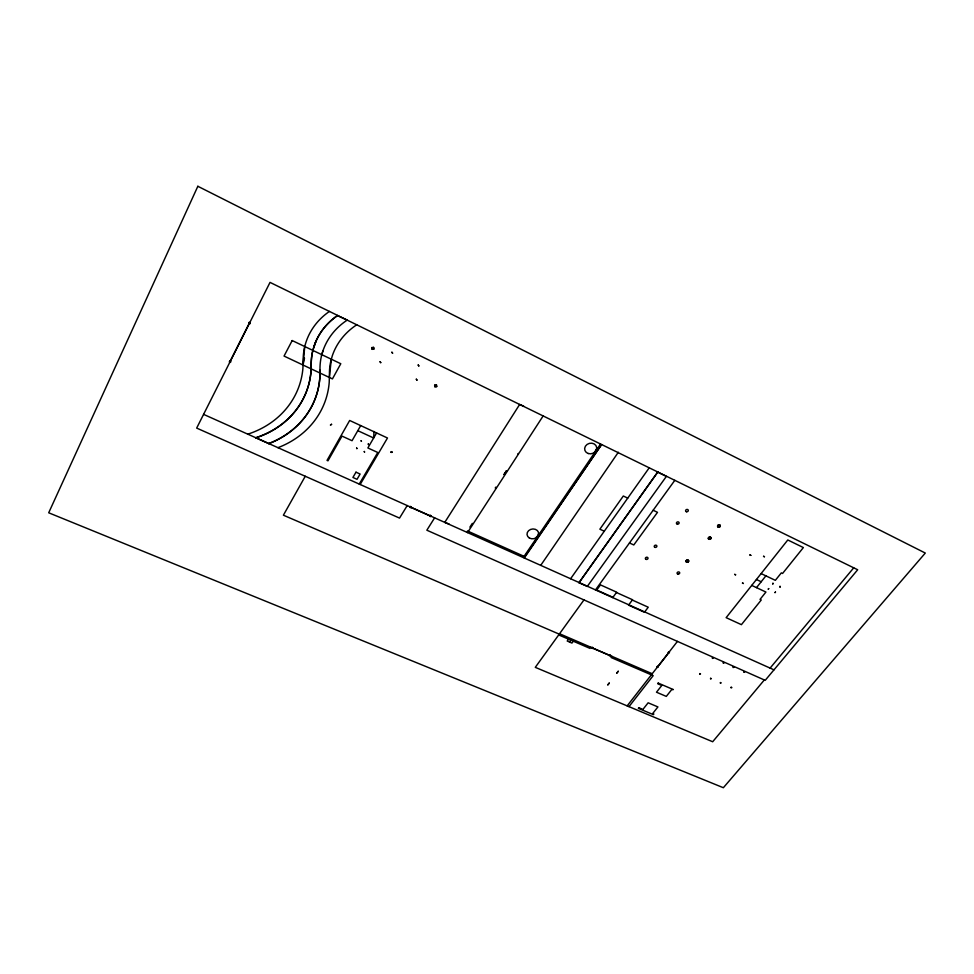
<?xml version="1.0" encoding="UTF-8"?>
<svg xmlns="http://www.w3.org/2000/svg" width="974" height="974" viewBox="0 0 974 974"><rect width="100%" height="100%" fill="white"/><g stroke="black" fill="none" stroke-linecap="round" stroke-linejoin="round"><path stroke-width="1.46" d="M337.552 315.613L347.194 320.117A67.389 60.972 5.2 0 0 320.008 370.205L319.801 378.204A95.306 83.18 18.7 0 1 268.69 443.523L255.724 437.716A94.928 82.839 19.6 0 0 310.901 372.616L311.254 364.386A68.119 61.691 6.3 0 1 312.849 350.397L315.868 341.411A68.119 61.691 6.3 0 1 337.576 315.418L337.552 315.613A68.143 61.703 6.3 0 0 311.217 364.593A94.953 82.851 19.6 0 1 255.675 437.935M374.004 431.494L373.663 437.996L357.799 430.666M304.752 346.537L303.024 365.031L304.497 358.067M329.358 377.462L331.318 359.211M320.008 370.205L319.983 370.412A95.33 83.204 18.7 0 1 268.654 443.742M321.493 355.839L322.832 351.176M314.139 346.05L315.868 341.411M230.168 361.22L249.161 323.49M305.252 476.262L283.397 515.197L559.246 634.159M360.709 425.589L352.052 440.711L341.996 436.096L327.97 460.824L327.033 460.398L349.666 420.476L387.482 437.996L360.161 484.492M376.585 432.943L367.868 447.955L377.778 452.496L359.236 484.078M407.217 505.567L399.535 518.095L196.675 428.085L270.029 282.387L857.68 569.753L765.199 680.339L426.843 530.209L434.623 517.839M469.894 527.153L472.353 523.355M495.742 487.219L495.255 487.974L496.241 487.45M503.96 474.545L506.419 470.746M504.082 474.606L506.541 470.795M517.742 454.261L518.241 453.482M543.139 415.935L467.544 532.583L467.435 530.952L524.085 556.349L524.304 558.005L601.603 444.534L524.231 557.408M391.682 451.595L390.976 452.313L391.986 452.411M524.085 556.349L600.386 444.229M540.716 565.358L618.332 452.24M570.594 578.739L649.22 467.812M578.982 582.72L657.791 472L578.982 582.72L587.285 586.433L666.386 476.396L657.864 472.22M583.962 599.923L535.286 667.348L712.676 741.75L764.322 679.949M595.504 589.891L674.812 480.328M568.572 639.175L567.209 641.026L571.945 643.071L573.296 641.209M569.583 642.049L570.934 640.186M612.707 597.622L616.688 592.192L600.459 584.887L596.733 590.049L612.938 597.306M590.901 647.26L590.049 648.428L558.699 634.914M611.928 656.33L611.051 657.487L653.189 675.639L628.985 706.637M627.159 705.882L677.441 641.391M657.9 666.642L668.663 652.836M756.494 587.639L765.893 575.853M770.105 668.103L853.723 567.818M372.019 349.155L373.712 347.462M434.891 386.727L436.583 385.095M331.61 424.238L330.381 425.041L331.55 424.408M391.67 451.863L390.951 451.924L391.95 452.143M449.014 523.988L444.765 522.381L519.653 404.454L523.744 406.219M559.551 633.733L652.227 673.728M592.764 648.185L609.395 655.368M203.59 414.364L773.977 669.832M411.04 507.417L429.936 515.879M616.457 592.509L632.54 599.74L628.534 605.134L644.447 612.256L648.246 607.216L632.309 600.057M604.27 531.232L599.874 529.186L623.311 496.01L627.743 498.116M629.472 542.956L633.794 544.965L657.499 512.336L653.14 510.254M751.733 585.398L765.929 592.058L760.037 599.4L761.266 599.972L741.421 624.663L726.129 617.662L787.796 539.973L803.367 547.571L782.572 573.455L781.343 572.87L775.341 580.334L761.12 573.589M756.421 579.506L761.181 581.758M371.922 347.511L373.809 349.094M434.83 385.144L436.632 386.678M356.752 324.792A67.169 60.717 4.1 0 0 332.329 355.717L330.99 360.368A67.169 60.717 4.1 0 0 329.443 374.661L329.2 382.624A94.88 82.936 17.9 0 1 277.967 447.675M329.419 311.437A68.314 61.886 7.4 0 0 303.206 360.575L302.877 368.842A95.294 83.034 20.3 0 1 247.798 434.161M538.561 533.667A5.856 4.919 -8.3 0 1 536.37 537.039M596.112 449.72A6.1 5.284 -14.3 0 1 595.297 450.962M699.77 673.594L699.697 674.288L700.489 673.911L699.77 673.594M712.481 657.742L712.408 658.448L713.212 658.071L712.481 657.742M710.618 678.33L710.545 679.024L711.337 678.647L710.618 678.33M720.431 682.567L720.358 683.261L721.15 682.884L720.431 682.567M723.365 662.576L723.292 663.282L724.096 662.892L723.365 662.576M734.725 574.392L735.601 574.806L734.725 574.392M742.468 583.061L743.332 583.463L742.468 583.061M733.227 666.886L733.154 667.58L733.946 667.202L733.227 666.886M731.157 687.267L731.072 687.948L731.864 687.571L731.157 687.267M749.931 554.949L750.808 555.375L749.931 554.949M743.99 671.658L743.905 672.352L744.708 671.975L743.99 671.658M763.567 556.312L764.432 556.726L763.567 556.312M371.703 347.742L372.275 349.362L374.04 348.875L373.456 347.255L371.703 347.742M434.611 385.363L435.135 386.934L436.863 386.459L436.34 384.888L434.611 385.363M197.844 186.278L48.7 512.787L723.353 787.722L925.3 553.049L197.844 186.278M229.742 361.025L229.316 361.878L230.448 362.401L230.875 361.549L229.742 361.025M249.174 322.406L248.735 323.283L249.88 323.831L250.318 322.942L249.174 322.406M292.188 340.547L284.043 356.07L332.438 378.91L340.79 363.728L292.188 340.547M380.079 361.719L380.749 362.657L380.079 361.719M391.925 352.247L392.583 353.185L391.925 352.247M361.123 440.735L361.439 441.271L361.123 440.735M368.269 444.01L368.586 444.546L368.269 444.01M355.985 472.183L352.917 477.455L357.032 479.305L360.112 474.046L355.985 472.183M418.199 365.019L418.844 365.956L418.199 365.019M416.324 379.203L416.957 380.116L416.324 379.203M356.618 447.955L356.874 448.6L356.618 447.955M410.492 506.492L409.969 507.344L410.845 507.734L411.369 506.882L410.492 506.492M430.277 515.356L429.741 516.196L430.605 516.585L431.141 515.733L430.277 515.356M364.288 451.486L364.544 452.07L364.288 451.486M780.052 586.372L780.016 587.091L780.052 586.372M592.338 647.393L591.79 648.136L592.557 648.465L593.105 647.722L592.338 647.393M609.736 654.905L609.188 655.636L609.955 655.965L610.503 655.234L609.736 654.905M609.213 683.091L607.861 684.868L609.213 683.091M618.222 671.281L616.859 673.071L618.222 671.281M657.365 666.411L656.866 667.044L657.718 667.409L658.217 666.776L657.365 666.411M668.627 651.959L668.127 652.604L668.98 652.982L669.479 652.337L668.627 651.959M638.834 707.708L638.347 708.329L653.384 714.648L653.883 714.027L652.677 713.528L657.925 706.929L648.136 702.802L642.913 709.413L638.834 707.708M658.193 683.078L657.694 683.724L661.796 685.477L656.476 692.21L666.301 696.398L671.622 689.702L673.338 689.58L658.193 683.078M768.705 588.6L768.279 589.124L768.705 588.6M772.966 583.292L772.82 583.962L772.966 583.292M775.474 592.082L775.036 592.594L775.474 592.082M529.332 537.977A5.856 4.919 -8.3 0 0 538.646 534.239A5.856 4.919 -8.3 0 0 530.574 529.442A5.856 4.919 -8.3 0 0 529.332 537.977M588.284 453.531A6.1 5.284 -14.3 0 0 596.697 447.516A6.1 5.284 -14.3 0 0 587.078 444.436A6.1 5.284 -14.3 0 0 588.284 453.531M709.206 539.279A1.364 1.108 -18.1 0 0 710.971 537.843A1.364 1.108 -18.1 0 0 708.792 537.404A1.364 1.108 -18.1 0 0 709.206 539.279A1.364 1.108 -18.1 0 0 711.008 537.916A1.364 1.108 -18.1 0 0 708.816 537.49A1.364 1.108 -18.1 0 0 709.242 539.365M718.471 527.068A1.364 1.12 -18.9 0 0 720.249 525.607A1.364 1.12 -18.9 0 0 718.057 525.169A1.364 1.12 -18.9 0 0 718.471 527.068M718.495 527.141A1.376 1.12 -18.9 0 0 720.285 525.692A1.376 1.12 -18.9 0 0 718.094 525.254A1.376 1.12 -18.9 0 0 718.495 527.141M686.5 511.74A1.376 1.144 -18 0 0 688.289 510.254A1.376 1.144 -18 0 0 686.061 509.804A1.376 1.144 -18 0 0 686.5 511.74M677.332 524.146A1.364 1.132 -17.1 0 0 679.097 522.685A1.364 1.132 -17.1 0 0 676.881 522.247A1.364 1.132 -17.1 0 0 677.332 524.146M655.137 547.388A1.351 1.108 -15.2 0 0 656.866 545.951A1.351 1.108 -15.2 0 0 654.674 545.525A1.351 1.108 -15.2 0 0 655.137 547.388M646.273 559.417A1.339 1.096 -14.4 0 0 647.99 557.992A1.339 1.096 -14.4 0 0 645.799 557.578A1.339 1.096 -14.4 0 0 646.273 559.417M677.965 574.088A1.339 1.071 -15.6 0 0 679.682 572.688A1.339 1.071 -15.6 0 0 677.527 572.274A1.339 1.071 -15.6 0 0 677.965 574.088M686.889 562.168A1.339 1.084 -16.4 0 0 688.63 560.744A1.339 1.084 -16.4 0 0 686.463 560.33A1.339 1.084 -16.4 0 0 686.889 562.168M686.914 562.241A1.339 1.084 -16.4 0 0 688.655 560.829A1.339 1.084 -16.4 0 0 686.487 560.415A1.339 1.084 -16.4 0 0 686.914 562.241"/></g></svg>
